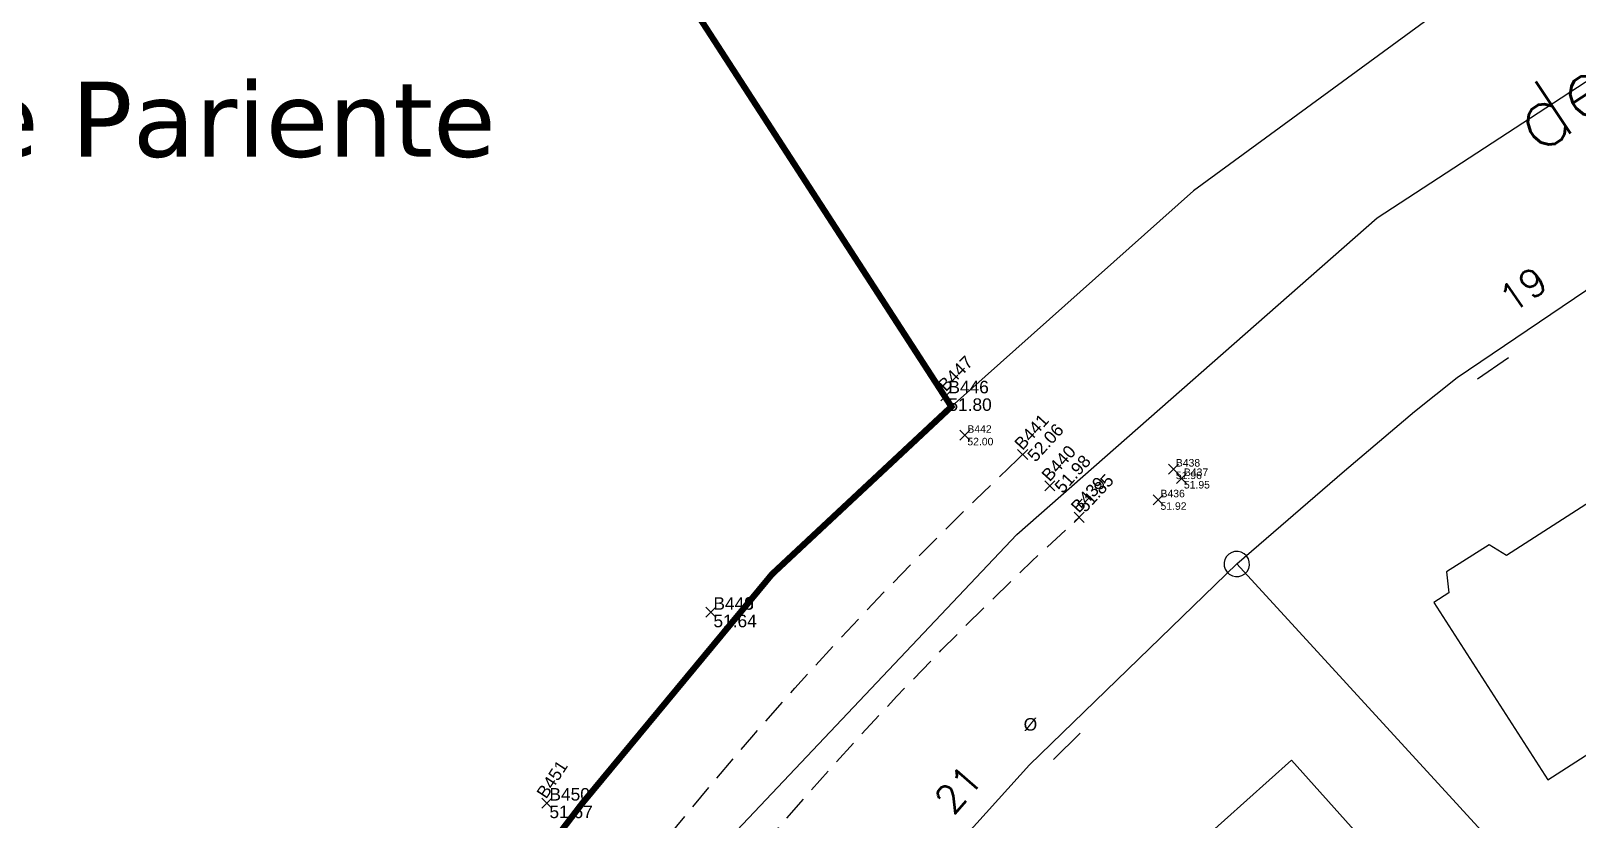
# Model space of a CAD drawing. Header units: metres. Extents: x 394605 to 1395358, y 4171135 to 6406139.
# Drawn here: x 1394526.7 to 1394588.4, y 4172503.9 to 4172535.4 of the extents above; entities that cross this region are included whole.
import ezdxf
from ezdxf.enums import TextEntityAlignment as Align

# ---------------------------------------------------------------- set-up
doc = ezdxf.new("R2010")
doc.units = ezdxf.units.M
doc.header["$LTSCALE"] = 2
doc.header["$PDMODE"] = 3
doc.header["$PDSIZE"] = 0.2
doc.linetypes.add('CACHEX2', pattern=[0.75, 0.5, -0.25])
for name, color, linetype in [('T-POINTS LEVES 2024', 7, 'Continuous'), ('T-POINTS LEVES ALTITUDES', 150, 'Continuous'), ('T-POINTS LEVES MATRICULE', 5, 'Continuous'), ('T-POINTS LEVEVES PURGE', 7, 'Continuous'), ('T-SECTION AH', 3, 'Continuous'), ('T-VEGETATION-TEXTE', 1, 'Continuous'), ('T-VOIRIE', 7, 'Continuous')]:
    doc.layers.add(name, color=color, linetype=linetype)
doc.styles.add('Arial', font='arial.ttf')
doc.styles.add('Arial 1.0', font='arial.ttf', dxfattribs={"width": 0.99, "height": 0.2})
doc.styles.get("Standard").update_dxf_attribs({"font": 'txt.shx'})
doc.styles.add('Verdana 1.0', font='verdana.ttf', dxfattribs={"width": 0.99, "height": 0.2})

# ---------------------------------------------------------------- blocks, each defined once
blk = doc.blocks.new('BORLIPRO')
blk.add_lwpolyline([(-0.07, 0.5), (-0.19, 0.47), (-0.31, 0.4), (-0.4, 0.31), (-0.47, 0.19), (-0.5, 0.07), (-0.5, -0.07), (-0.47, -0.19), (-0.4, -0.31), (-0.31, -0.4), (-0.19, -0.47), (-0.07, -0.5), (0.07, -0.5), (0.19, -0.47), (0.31, -0.4), (0.4, -0.31), (0.47, -0.19), (0.5, -0.07), (0.5, 0.07), (0.47, 0.19), (0.4, 0.31), (0.31, 0.4), (0.19, 0.47), (0.07, 0.5)], close=True)
blk = doc.blocks.new('MURNOMI')
blk.add_line((-0.75, 0.5), (0.75, 0.5))
blk = doc.blocks.new('TCPOINT')
at = {"color": 0}
blk.add_point((0, 0), dxfattribs=at)
at = {"layer": 'T-POINTS LEVES ALTITUDES', "style": 'Arial 1.0', "width": 0.99}
blk.add_attdef('ALT', text='', height=0.3, dxfattribs=at).set_placement((0.1, -0.1), align=Align.TOP_LEFT)
at = {"layer": 'T-POINTS LEVES MATRICULE', "style": 'Arial 1.0', "width": 0.99}
blk.add_attdef('MAT', (0.1, 0.1), '', height=0.3, dxfattribs=at)

msp = doc.modelspace()

# ---------------------------------------------------------------- linework, layer by layer
at = {"layer": 'T-SECTION AH', "color": 45, "flags": 128}
msp.add_lwpolyline([(1394495.88, 4172401.17), (1394553.03, 4172501.51), (1394566.07, 4172515.29), (1394580.45, 4172527.94), (1394669.73, 4172586.18), (1394806.28, 4172674.49), (1394824.19, 4172686.69)], dxfattribs=at)
for points in [[(1394603.12, 4172549.83), (1394593.41, 4172543.64), (1394585.22, 4172537.87), (1394573.12, 4172529.02), (1394563.46, 4172520.4), (1394522.81, 4172583.16), (1394526.92, 4172585.45), (1394536.06, 4172590.8), (1394560.37, 4172604.41), (1394576.14, 4172613.1), (1394606.69, 4172566.32), (1394603.12, 4172549.83)], [(1394522.81, 4172583.16), (1394563.46, 4172520.4), (1394556.3, 4172513.71), (1394548.73, 4172504.57), (1394542.39, 4172496.27), (1394534.01, 4172483.22), (1394526.65, 4172469.66), (1394516.91, 4172452.25), (1394502.24, 4172424.82), (1394491.14, 4172403.95), (1394453.2, 4172446.13), (1394416.76, 4172486.13), (1394418.25, 4172486.72), (1394436.87, 4172493.51), (1394443.69, 4172496.49), (1394457.51, 4172510.71), (1394467.44, 4172521.7), (1394476.32, 4172532.23), (1394467.58, 4172549.02), (1394522.81, 4172583.16)], [(1394615.62, 4172494.49), (1394613.75, 4172493.26), (1394601.4, 4172485.15), (1394574.85, 4172514.12), (1394579.15, 4172517.84), (1394581.94, 4172520.21), (1394583.65, 4172521.56), (1394593.46, 4172528.2), (1394615.62, 4172494.49)], [(1394593.99, 4172519.85), (1394585.61, 4172514.46), (1394584.92, 4172514.89), (1394583.22, 4172513.8), (1394583.31, 4172512.97), (1394582.71, 4172512.58), (1394587.27, 4172505.5), (1394592.14, 4172508.65), (1394594.75, 4172504.61), (1394601.15, 4172508.74), (1394593.99, 4172519.85)], [(1394574.85, 4172514.12), (1394601.4, 4172485.15), (1394593.91, 4172478.25), (1394587.74, 4172472.59), (1394558.92, 4172497.61), (1394566.58, 4172506.1), (1394574.85, 4172514.12)], [(1394577.03, 4172506.29), (1394569.01, 4172499.1), (1394576.77, 4172490.43), (1394580.77, 4172494.03), (1394582.78, 4172491.79), (1394586.79, 4172495.39), (1394577.03, 4172506.29)]]:
    msp.add_lwpolyline(points, close=True, dxfattribs=at)
at = {"layer": 'T-SECTION AH', "color": 5, "const_width": 0.25, "flags": 128}
msp.add_lwpolyline([(1394522.81, 4172583.16), (1394563.46, 4172520.4), (1394556.3, 4172513.71), (1394548.73, 4172504.57), (1394542.39, 4172496.27), (1394534.01, 4172483.22), (1394526.65, 4172469.66), (1394516.91, 4172452.25), (1394502.24, 4172424.82), (1394491.14, 4172403.95), (1394453.2, 4172446.13), (1394416.76, 4172486.13), (1394418.25, 4172486.72), (1394436.87, 4172493.51), (1394443.69, 4172496.49), (1394457.51, 4172510.71), (1394467.44, 4172521.7), (1394476.32, 4172532.23), (1394467.58, 4172549.02), (1394522.81, 4172583.16)], close=True, dxfattribs=at)
at = {"layer": 'T-VOIRIE', "linetype": 'CACHEX2', "flags": 128}
for points in [[(1394481.925, 4172379.466), (1394488.327, 4172391.736), (1394494.625, 4172403.285), (1394502.461, 4172417.676), (1394510.564, 4172432.86), (1394517.591, 4172445.864), (1394525.975, 4172461.473), (1394533.349, 4172475.064), (1394540.153, 4172486.221, -0.066679), (1394566.304, 4172518.488)], [(1394484.733, 4172377.859), (1394491.293, 4172389.974), (1394497.756, 4172401.885), (1394505.294, 4172415.63), (1394513.757, 4172431.381), (1394520.77, 4172444.418), (1394528.982, 4172459.892), (1394536.29, 4172473.398), (1394542.883, 4172484.532, -0.073431), (1394568.557, 4172515.982)]]:
    msp.add_lwpolyline(points, format="xyb", dxfattribs=at)

# ---------------------------------------------------------------- block references
at = {"layer": 'T-POINTS LEVES 2024'}
ref = msp.add_blockref('TCPOINT', (1394563.239, 4172520.831), dxfattribs=dict(at, rotation=45.59519685316279))
ref.add_attrib('MAT', 'B447', (1394563.237, 4172520.973), dxfattribs={"layer": 'T-POINTS LEVES MATRICULE', "height": 0.5, "rotation": 45.5952, "style": 'Arial 1.0', "width": 0.99})
ref = msp.add_blockref('TCPOINT', (1394563.239, 4172520.831), dxfattribs=at)
ref.add_attrib('MAT', 'B446', (1394563.339, 4172520.931), dxfattribs={"layer": 'T-POINTS LEVES MATRICULE', "height": 0.5, "style": 'Arial 1.0', "width": 0.99})
ref.add_attrib('ALT', '51.80', dxfattribs={"layer": 'T-POINTS LEVES ALTITUDES', "height": 0.5, "style": 'Arial 1.0', "width": 0.99}).set_placement((1394563.339, 4172520.731), align=Align.TOP_LEFT)
ref = msp.add_blockref('TCPOINT', (1394566.304, 4172518.488), dxfattribs=dict(at, rotation=47.66549894707683))
ref.add_attrib('MAT', 'B441', (1394566.298, 4172518.629), dxfattribs={"layer": 'T-POINTS LEVES MATRICULE', "height": 0.5, "rotation": 47.6655, "style": 'Arial 1.0', "width": 0.99})
ref.add_attrib('ALT', '52.06', dxfattribs={"layer": 'T-POINTS LEVES ALTITUDES', "height": 0.5, "rotation": 47.6655, "style": 'Arial 1.0', "width": 0.99}).set_placement((1394566.446, 4172518.494), align=Align.TOP_LEFT)
ref = msp.add_blockref('TCPOINT', (1394567.39, 4172517.236), dxfattribs=dict(at, rotation=47.81489832872101))
ref.add_attrib('MAT', 'B440', (1394567.383, 4172517.377), dxfattribs={"layer": 'T-POINTS LEVES MATRICULE', "height": 0.5, "rotation": 47.8149, "style": 'Arial 1.0', "width": 0.99})
ref.add_attrib('ALT', '51.98', dxfattribs={"layer": 'T-POINTS LEVES ALTITUDES', "height": 0.5, "rotation": 47.8149, "style": 'Arial 1.0', "width": 0.99}).set_placement((1394567.531, 4172517.243), align=Align.TOP_LEFT)
ref = msp.add_blockref('TCPOINT', (1394568.557, 4172515.982), dxfattribs=dict(at, rotation=47.19136705631536))
ref.add_attrib('MAT', 'B439', (1394568.551, 4172516.123), dxfattribs={"layer": 'T-POINTS LEVES MATRICULE', "height": 0.5, "rotation": 47.19137, "style": 'Arial 1.0', "width": 0.99})
ref.add_attrib('ALT', '51.85', dxfattribs={"layer": 'T-POINTS LEVES ALTITUDES', "height": 0.5, "rotation": 47.19137, "style": 'Arial 1.0', "width": 0.99}).set_placement((1394568.437, 4172516.489), align=Align.TOP_LEFT)
ref = msp.add_blockref('TCPOINT', (1394553.863, 4172512.195), dxfattribs=at)
ref.add_attrib('MAT', 'B448', (1394553.963, 4172512.295), dxfattribs={"layer": 'T-POINTS LEVES MATRICULE', "height": 0.5, "style": 'Arial 1.0', "width": 0.99})
ref = msp.add_blockref('TCPOINT', (1394553.863, 4172512.195), dxfattribs=at)
ref.add_attrib('MAT', 'B449', (1394553.963, 4172512.295), dxfattribs={"layer": 'T-POINTS LEVES MATRICULE', "height": 0.5, "style": 'Arial 1.0', "width": 0.99})
ref.add_attrib('ALT', '51.64', dxfattribs={"layer": 'T-POINTS LEVES ALTITUDES', "height": 0.5, "style": 'Arial 1.0', "width": 0.99}).set_placement((1394553.963, 4172512.095), align=Align.TOP_LEFT)
ref = msp.add_blockref('TCPOINT', (1394547.318, 4172504.576), dxfattribs=dict(at, rotation=56.62058956994759))
ref.add_attrib('MAT', 'B451', (1394547.289, 4172504.715), dxfattribs={"layer": 'T-POINTS LEVES MATRICULE', "height": 0.5, "rotation": 56.62059, "style": 'Arial 1.0', "width": 0.99})
ref = msp.add_blockref('TCPOINT', (1394547.318, 4172504.576), dxfattribs=at)
ref.add_attrib('MAT', 'B450', (1394547.418, 4172504.676), dxfattribs={"layer": 'T-POINTS LEVES MATRICULE', "height": 0.5, "style": 'Arial 1.0', "width": 0.99})
ref.add_attrib('ALT', '51.67', dxfattribs={"layer": 'T-POINTS LEVES ALTITUDES', "height": 0.5, "style": 'Arial 1.0', "width": 0.99}).set_placement((1394547.418, 4172504.476), align=Align.TOP_LEFT)
at = {"layer": 'T-POINTS LEVEVES PURGE'}
for p, values in [((1394563.997, 4172519.256), {'MAT': 'B442', 'ALT': '52.00'}), ((1394572.318, 4172517.908), {'MAT': 'B438', 'ALT': '51.96'}), ((1394572.64, 4172517.532), {'MAT': 'B437', 'ALT': '51.95'}), ((1394571.706, 4172516.682), {'MAT': 'B436', 'ALT': '51.92'})]:
    msp.add_blockref('TCPOINT', p, dxfattribs=at).add_auto_attribs(values)
at = {"layer": 'T-SECTION AH', "color": 45}
for name, p, rotation in [('MURNOMI', (1394584.79, 4172522.33), 214.6), ('BORLIPRO', (1394574.85, 4172514.12), 31.8), ('MURNOMI', (1394567.72, 4172507.2), 224.6)]:
    msp.add_blockref(name, p, dxfattribs=dict(at, rotation=rotation))

# ---------------------------------------------------------------- texts
at = {"layer": 'T-SECTION AH', "color": 5, "style": 'Verdana 1.0', "width": 0.99}
msp.add_text('Parcelle Pariente', height=3, dxfattribs=at).set_placement((1394528.086, 4172531.873), align=Align.MIDDLE_CENTER)
at = {"layer": 'T-SECTION AH', "color": 45}
for s, height, rotation, p in [('de', 2.5, 33.6, (1394586.83, 4172530.41)), ('19', 1.1, 34.6, (1394585.81, 4172524.09)), ('21', 1.1, 48.5, (1394563.52, 4172504.06))]:
    msp.add_text(s, height=height, rotation=rotation, dxfattribs=at).set_placement(p)
at = {"layer": 'T-VEGETATION-TEXTE', "style": 'Arial'}
msp.add_text('Ø', height=0.5, dxfattribs=at).set_placement((1394566.343, 4172507.469))

doc.saveas('drawing.dxf')
